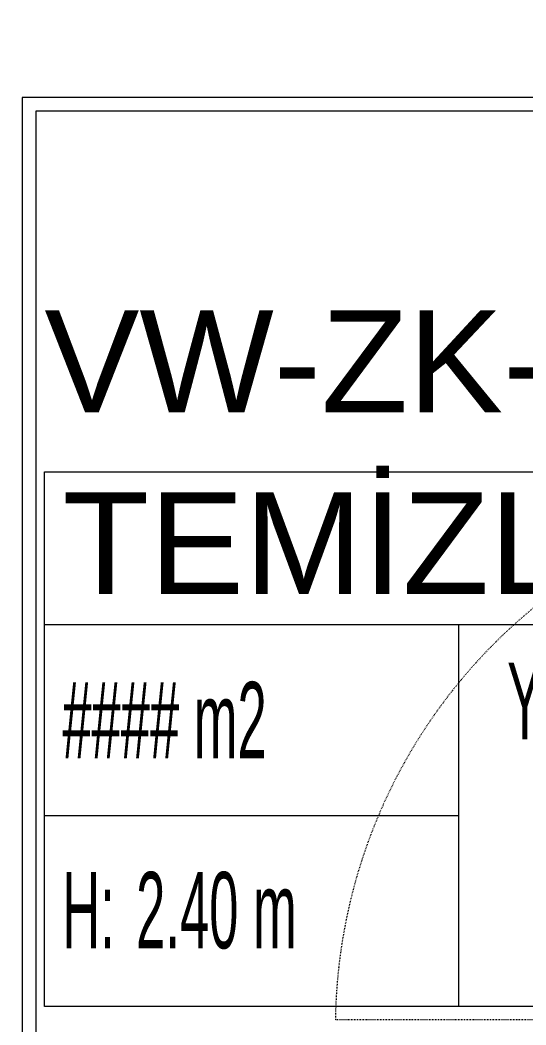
# Model space of a CAD drawing. Extents: x -3709 to 34962, y 0 to 8245.
# Drawn here: x 4340.5 to 4414.9, y 3210.9 to 3358.9 of the extents above; entities that cross this region are included whole.
import ezdxf
from ezdxf.enums import TextEntityAlignment as Align

# ---------------------------------------------------------------- set-up
doc = ezdxf.new("R2010")
doc.units = 0
doc.linetypes.add('DOT2', pattern=[0.125, 0, -0.125])
doc.layers.get('0').update_dxf_attribs({"color": 9, "lineweight": 9})
for name, color, linetype, lineweight in [('00', 9, 'Continuous', 9), ('10', 9, 'Continuous', 9), ('14', 9, 'Continuous', 9), ('20', 9, 'DOT2', 9), ('21_MAHAL', 9, 'Continuous', 9)]:
    doc.layers.add(name, color=color, linetype=linetype, lineweight=lineweight)
doc.styles.add('Arial', font='arial.ttf', dxfattribs={"height": 2.5})
doc.styles.add('MuuM_TEXT-STANDART', font='ARIALN.TTF')

# ---------------------------------------------------------------- blocks, each defined once
blk = doc.blocks.new('p-krt-ahsapkapi90lık_2')
at = {"layer": '20'}
blk.add_lwpolyline([(-4.2, -12.32), (-4.2, -93.93)], dxfattribs=at)
blk.add_arc((-3, -13.75), 80.19, 178.4112, 269.139, dxfattribs=at)
blk = doc.blocks.new('0_roomno2')
blk.add_lwpolyline([(19.375, -10.5), (0, -10.5), (0, 0), (19.375, 0)], close=True)
for points in [[(0, -3), (19.375, -3)], [(8.125, -3), (8.125, -10.5)], [(0, -6.75), (8.125, -6.75)]]:
    blk.add_lwpolyline(points)
at = {"style": 'MuuM_TEXT-STANDART', "width": 0.6}
blk.add_text('H:', height=1.5, dxfattribs=at).set_placement((0.35, -8.608), align=Align.MIDDLE_LEFT)
at = {"style": 'Arial'}
blk.add_attdef('ODANO', (0, 1.17), '', height=2, dxfattribs=at)
blk.add_attdef('MEKANADI', text='', height=2, dxfattribs=at).set_placement((0.35, -3), align=Align.BOTTOM_LEFT)
at = {"style": 'MuuM_TEXT-STANDART', "width": 0.6}
for tag, p in [('YER01', (10, -4.5)), ('TAVAN01', (13.75, -4.5)), ('DUVAR01', (17.5, -4.5)), ('YER02', (10, -6.75)), ('TAVAN02', (13.75, -6.75)), ('DUVAR02', (17.5, -6.75)), ('YER03', (10, -9)), ('TAVAN03', (13.75, -9)), ('DUVAR03', (17.5, -9))]:
    blk.add_attdef(tag, text='', height=1.5, dxfattribs=at).set_placement(p, align=Align.MIDDLE_CENTER)
for tag, p in [('M2', (0.35, -4.875)), ('TEMIZTAVANYUKSEKLIGI', (1.8, -8.608))]:
    blk.add_attdef(tag, text='', height=1.5, dxfattribs=at).set_placement(p, align=Align.MIDDLE_LEFT)

msp = doc.modelspace()

# ---------------------------------------------------------------- linework, layer by layer
at = {"layer": '00'}
msp.add_lwpolyline([(4095.77, 3872.5), (4095.77, 3362.5), (4480.84, 3362.5), (4480.84, 3297.5), (4465.84, 3297.5), (4465.84, 3347.5), (4340.77, 3347.5), (4340.77, 3157.5), (4400.84, 3157.5), (4400.84, 3142.5), (4277.64, 3142.5), (4277.64, 3157.5), (4325.77, 3157.5), (4325.77, 3347.5), (4125.77, 3347.5), (4125.77, 3157.5), (4164.04, 3157.5), (4164.04, 3142.5), (3680.84, 3142.5)], dxfattribs=at)
at = {"layer": '14'}
msp.add_lwpolyline([(4463.84, 3297.5), (4463.84, 3345.5), (4342.77, 3345.5), (4342.77, 3159.5), (4398.84, 3159.5), (4398.84, 3194.5), (4463.84, 3194.5), (4463.84, 3207.5)], dxfattribs=at)

# ---------------------------------------------------------------- block references
at = {"layer": '10', "rotation": 270}
msp.add_blockref('p-krt-ahsapkapi90lık_2', (4480.81, 3207.5), dxfattribs=at)
at = {"layer": '21_MAHAL'}
ref = msp.add_blockref('0_roomno2', (4344.06, 3292.39), dxfattribs=dict(at, xscale=7.5, yscale=7.5, zscale=7.5))
ref.add_attrib('ODANO', 'VW-ZK-17', (4344.06, 3301.16), dxfattribs={"layer": '0', "height": 15, "style": 'Arial'})
ref.add_attrib('MEKANADI', 'TEMİZLİK O.', dxfattribs={"layer": '0', "height": 15, "style": 'Arial'}).set_placement((4346.69, 3269.89), align=Align.BOTTOM_LEFT)
ref.add_attrib('M2', '#### m2', dxfattribs={"layer": '0', "height": 11.25, "style": 'MuuM_TEXT-STANDART', "width": 0.6}).set_placement((4346.69, 3255.82), align=Align.MIDDLE_LEFT)
ref.add_attrib('TEMIZTAVANYUKSEKLIGI', '2.40 m', dxfattribs={"layer": '0', "height": 11.25, "style": 'MuuM_TEXT-STANDART', "width": 0.6}).set_placement((4357.56, 3227.83), align=Align.MIDDLE_LEFT)
ref.add_attrib('YER01', 'Y14', dxfattribs={"layer": '0', "height": 11.25, "style": 'MuuM_TEXT-STANDART', "width": 0.6}).set_placement((4419.06, 3258.64), align=Align.MIDDLE_CENTER)

doc.saveas('drawing.dxf')
